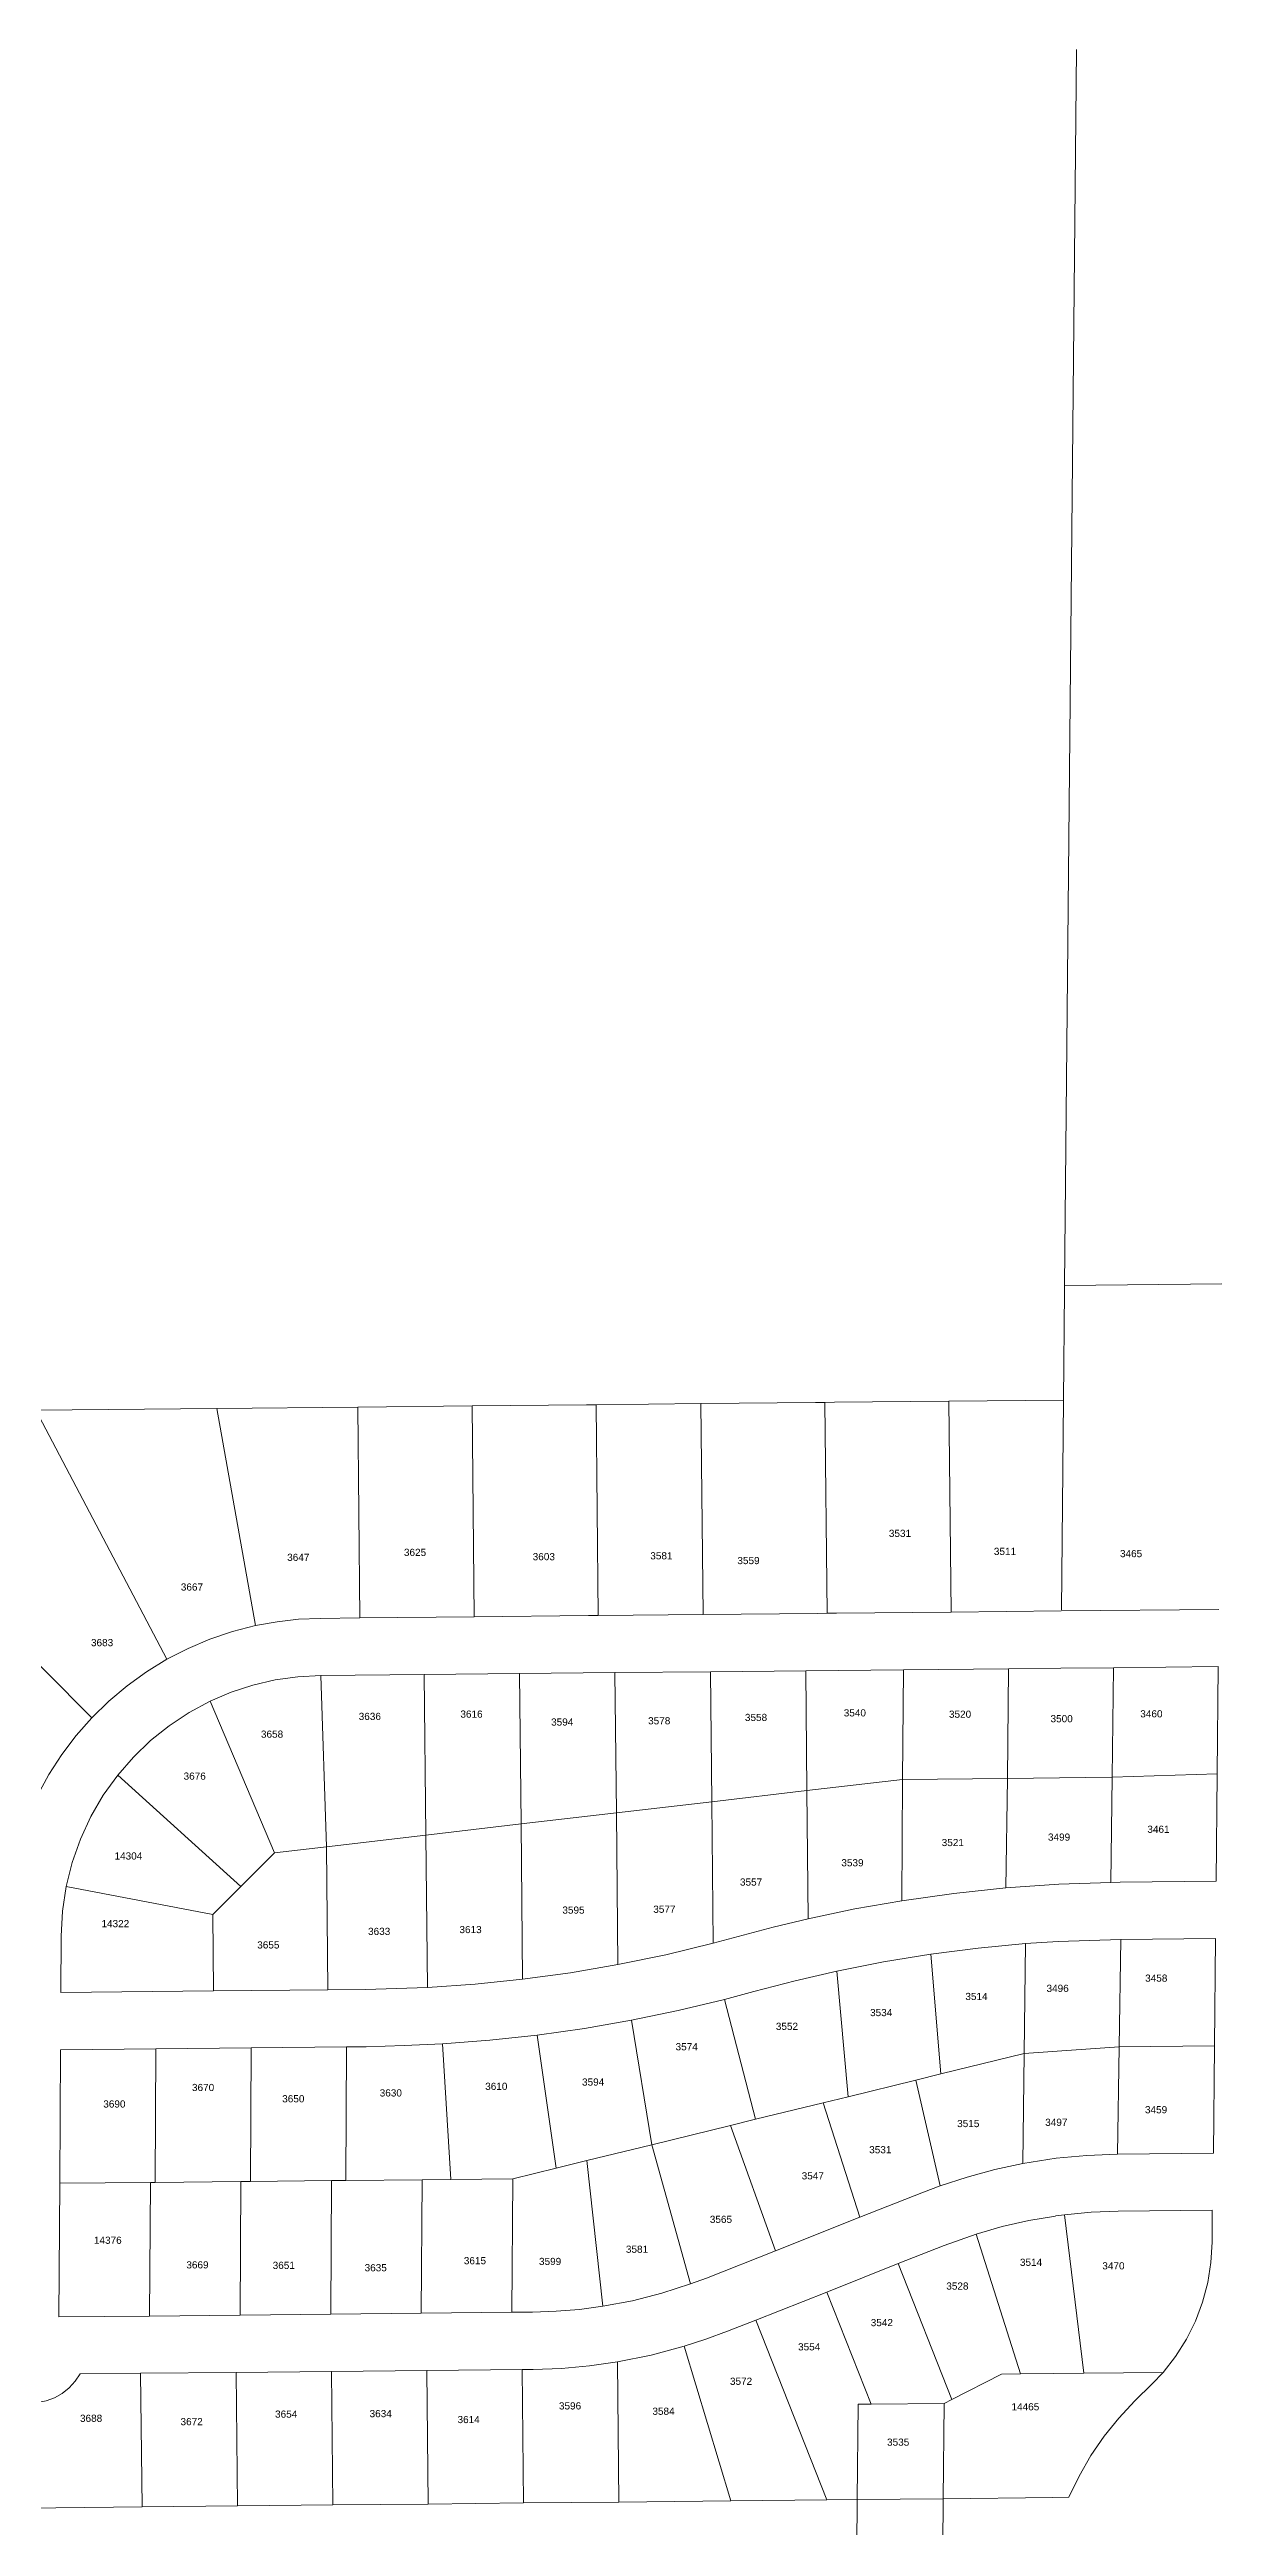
# Model space of a CAD drawing. Header units: feet. Extents: x 865220 to 5696323, y -2240498 to 1923703.
# Drawn here: x 2848046 to 2849272, y 963270 to 965866 of the extents above; entities that cross this region are included whole.
import ezdxf
from ezdxf.enums import TextEntityAlignment as Align

# ---------------------------------------------------------------- set-up
doc = ezdxf.new("R2010")
doc.units = ezdxf.units.FT
doc.header["$LTSCALE"] = 0.015
doc.header["$MEASUREMENT"] = 0
doc.layers.add('Dakota County Addresses', color=7, linetype='Continuous')
doc.layers.add('Dakota County Parcels', color=7, linetype='Continuous')
doc.styles.add('Dimensions 100', font='arial.ttf')

# ---------------------------------------------------------------- blocks, each defined once
blk = doc.blocks.new('ACMAP_ANN_TEMPLATE_Dakota County Addresses')
at = {"layer": 'Dakota County Addresses', "style": 'Dimensions 100'}
blk.add_attdef('DakotaCountyAddress', text='', height=50, dxfattribs=at).set_placement((0, 0), align=Align.CENTER)

msp = doc.modelspace()

# ---------------------------------------------------------------- linework, layer by layer
at = {"layer": 'Dakota County Parcels', "lineweight": 5}
for p, q in [((2849110.2, 964570.9), (2849122.8, 965866.2)), ((2849110.2, 964570.8), (2849275.2, 964572.6)), ((2849109, 964450.9), (2849110.1, 964565.3)), ((2849110.1, 964566.2), (2849110.2, 964570.8)), ((2849110.1, 964565.3), (2849110.1, 964566.2)), ((2849110.2, 964570.8), (2849110.2, 964570.9)), ((2848031.7, 964440.1), (2848221.6, 964442)), ((2848221.6, 964442), (2848369.2, 964443.5)), ((2848221.6, 964442), (2848262.2, 964214.5)), ((2848369.2, 964443.5), (2848489.1, 964444.7)), ((2848371.4, 964222.5), (2848369.2, 964443.5)), ((2848489.1, 964444.7), (2848609.1, 964445.9)), ((2848491.3, 964223.7), (2848489.1, 964444.7)), ((2848609.1, 964445.9), (2848619.1, 964446)), ((2848619.1, 964446), (2848729.1, 964447.1)), ((2848621.3, 964225), (2848619.1, 964446)), ((2848729.1, 964447.1), (2848849.1, 964448.3)), ((2848731.3, 964226.1), (2848729.1, 964447.1)), ((2848849.1, 964448.3), (2848859.1, 964448.4)), ((2848859.1, 964448.4), (2848869.1, 964448.5)), ((2848861.3, 964227.4), (2848859.1, 964448.4)), ((2848869.1, 964448.5), (2848989.1, 964449.7)), ((2848989.1, 964449.7), (2849109, 964450.9)), ((2848991.3, 964228.7), (2848989.1, 964449.7)), ((2849106.9, 964230.9), (2849109, 964450.9)), ((2849109, 964450.9), (2849109, 964450.9)), ((2847771.7, 964437.5), (2848090.5, 964118)), ((2848031.7, 964440.1), (2848169.1, 964179.2)), ((2848329.8, 964222.1), (2848371.4, 964222.5)), ((2848371.4, 964222.5), (2848491.3, 964223.7)), ((2848491.3, 964223.7), (2848611.3, 964224.9)), ((2848611.3, 964224.9), (2848621.3, 964225)), ((2848621.3, 964225), (2848731.3, 964226.1)), ((2848731.3, 964226.1), (2848851.3, 964227.3)), ((2848851.3, 964227.3), (2848861.3, 964227.4)), ((2848861.3, 964227.4), (2848871.3, 964227.5)), ((2848871.3, 964227.5), (2848991.3, 964228.7)), ((2848991.3, 964228.7), (2849106.8, 964229.9)), ((2849106.8, 964229.9), (2849271.9, 964231.5)), ((2848330.4, 964162.1), (2848439, 964163.2)), ((2848336.5, 963982.8), (2848330.4, 964162.1)), ((2848439, 964163.2), (2848538.9, 964164.2)), ((2848440.6, 963994.9), (2848439, 964163.2)), ((2848538.9, 964164.2), (2848638.9, 964165.2)), ((2848540.5, 964006.6), (2848538.9, 964164.2)), ((2848638.9, 964165.2), (2848738.9, 964166.2)), ((2848640.4, 964018.2), (2848638.9, 964165.2)), ((2848738.9, 964166.2), (2848838.9, 964167.2)), ((2848740.3, 964029.9), (2848738.9, 964166.2)), ((2848838.9, 964167.2), (2848941.4, 964168.2)), ((2848840.2, 964041.6), (2848838.9, 964167.2)), ((2848940.3, 964053.3), (2848941.4, 964168.2)), ((2848941.4, 964168.2), (2849051.4, 964169.3)), ((2849050.3, 964054.4), (2849051.4, 964169.3)), ((2849051.4, 964169.3), (2849106.3, 964169.9)), ((2849106.3, 964169.9), (2849161.4, 964170.4)), ((2849160.2, 964055.5), (2849161.4, 964170.4)), ((2849161.4, 964170.4), (2849271.3, 964171.5)), ((2849270.3, 964059.1), (2849271.3, 964171.5)), ((2848214.5, 964135.2), (2848281.9, 963976.4)), ((2848117.7, 964057.9), (2848246.6, 963941)), ((2848840.2, 964041.6), (2848940.3, 964053.3)), ((2848939.6, 963926.2), (2848940.3, 964053.3)), ((2848940.3, 964053.3), (2849050.3, 964054.4)), ((2849048.8, 963939.7), (2849050.3, 964054.4)), ((2849050.3, 964054.4), (2849105.1, 964054.9)), ((2849105.1, 964054.9), (2849160.2, 964055.5)), ((2849158.6, 963945.4), (2849160.2, 964055.5)), ((2849160.2, 964055.5), (2849270.3, 964059.1)), ((2849269.2, 963946.6), (2849270.3, 964059.1)), ((2848640.4, 964018.2), (2848740.3, 964029.9)), ((2848740.3, 964029.9), (2848840.2, 964041.6)), ((2848741.8, 963881.6), (2848740.3, 964029.9)), ((2848841.5, 963907.2), (2848840.2, 964041.6)), ((2848440.6, 963994.9), (2848540.5, 964006.6)), ((2848540.5, 964006.6), (2848640.4, 964018.2)), ((2848542.1, 963843.9), (2848540.5, 964006.6)), ((2848642, 963859.3), (2848640.4, 964018.2)), ((2848246.6, 963941), (2848281.9, 963976.4)), ((2848281.9, 963976.4), (2848336.5, 963982.8)), ((2848336.5, 963982.8), (2848440.6, 963994.9)), ((2848336.5, 963982.8), (2848338, 963832.8)), ((2848442.2, 963835.2), (2848440.6, 963994.9)), ((2848063.7, 963941), (2848217.2, 963911.6)), ((2848217.2, 963911.6), (2848246.6, 963941)), ((2849104.1, 963943.6), (2849048.8, 963939.7)), ((2849158.6, 963945.4), (2849104.1, 963943.6)), ((2849168.6, 963945.6), (2849158.6, 963945.4)), ((2849168.6, 963945.6), (2849269.2, 963946.6)), ((2848218, 963831.6), (2848217.2, 963911.6)), ((2848058, 963829.9), (2848058.4, 963889)), ((2848741.8, 963881.6), (2848768.2, 963888.7)), ((2849067.9, 963766), (2849069.3, 963881.2)), ((2849103.5, 963883.4), (2849069.3, 963881.2)), ((2849169.2, 963885.6), (2849103.5, 963883.4)), ((2849167.5, 963773.1), (2849169.2, 963885.6)), ((2849169.2, 963885.6), (2849268.6, 963886.6)), ((2849267.5, 963774.1), (2849268.6, 963886.6)), ((2848883.4, 963720.8), (2848871.6, 963852.4)), ((2848980.5, 963744.6), (2848970, 963870.1)), ((2848058, 963829.9), (2848218, 963831.6)), ((2848218, 963831.6), (2848338, 963832.8)), ((2848338, 963832.8), (2848377.5, 963833.2)), ((2848377.5, 963833.2), (2848442.2, 963835.2)), ((2848753.9, 963822.7), (2848784.4, 963830.9)), ((2848753.9, 963822.7), (2848786.2, 963697.1)), ((2848656.3, 963800.9), (2848677.4, 963670.4)), ((2848056.8, 963630), (2848057.7, 963769.9)), ((2848057.7, 963769.9), (2848157.7, 963771)), ((2848156.8, 963631), (2848157.7, 963771)), ((2848157.7, 963771), (2848257.6, 963772)), ((2848256.8, 963632), (2848257.6, 963772)), ((2848257.6, 963772), (2848357.6, 963773)), ((2848356.8, 963633), (2848357.6, 963773)), ((2848357.6, 963773), (2848378.1, 963773.2)), ((2848458, 963776.1), (2848466.8, 963634.1)), ((2848557.5, 963785.3), (2848577.4, 963646)), ((2849067.9, 963766), (2849102.4, 963768.5)), ((2849102.4, 963768.5), (2849167.5, 963773.1)), ((2849165.8, 963660.6), (2849167.5, 963773.1)), ((2849167.5, 963773.1), (2849267.5, 963774.1)), ((2849266.4, 963661.6), (2849267.5, 963774.1)), ((2848954.2, 963738.2), (2848980.5, 963744.6)), ((2848980.5, 963744.6), (2849067.9, 963766)), ((2849066.5, 963650.8), (2849067.9, 963766)), ((2848857.1, 963714.4), (2848883.4, 963720.8)), ((2848883.4, 963720.8), (2848954.2, 963738.2)), ((2848954.2, 963738.2), (2848979.7, 963627.3)), ((2848677.4, 963670.4), (2848760, 963690.7)), ((2848760, 963690.7), (2848786.2, 963697.1)), ((2848760, 963690.7), (2848807.3, 963559.4)), ((2848786.2, 963697.1), (2848857.1, 963714.4)), ((2848857.1, 963714.4), (2848895.6, 963594.4)), ((2848609.5, 963653.8), (2848677.4, 963670.4)), ((2848677.4, 963670.4), (2848718.1, 963524.5)), ((2848531.8, 963634.8), (2848577.4, 963646)), ((2848577.4, 963646), (2848609.5, 963653.8)), ((2848609.5, 963653.8), (2848626.2, 963501.2)), ((2849101.3, 963656.3), (2849066.5, 963650.8)), ((2849165.8, 963660.6), (2849266.4, 963661.6)), ((2848056, 963490), (2848056.8, 963630)), ((2848056.8, 963630), (2848151.8, 963630.9)), ((2848151, 963490.9), (2848151.8, 963630.9)), ((2848151.8, 963630.9), (2848156.8, 963631)), ((2848156.8, 963631), (2848246.8, 963631.9)), ((2848246, 963491.9), (2848246.8, 963631.9)), ((2848246.8, 963631.9), (2848256.8, 963632)), ((2848256.8, 963632), (2848341.8, 963632.9)), ((2848340.9, 963492.9), (2848341.8, 963632.9)), ((2848341.8, 963632.9), (2848356.8, 963633)), ((2848356.8, 963633), (2848436.8, 963633.8)), ((2848435.9, 963493.9), (2848436.8, 963633.8)), ((2848436.8, 963633.8), (2848466.8, 963634.1)), ((2848466.8, 963634.1), (2848531.8, 963634.8)), ((2848530.9, 963494.8), (2848531.8, 963634.8)), ((2848895.6, 963594.4), (2848962.2, 963620.7)), ((2848979.7, 963627.3), (2848962.2, 963620.7)), ((2848807.3, 963559.4), (2848895.6, 963594.4)), ((2849110.2, 963597), (2849100.7, 963595.8)), ((2849110.2, 963597), (2849130.3, 963431)), ((2849265, 963601.7), (2849166.3, 963600.7)), ((2849264.9, 963568.4), (2849265, 963601.7)), ((2848734.7, 963530.7), (2848807.3, 963559.4)), ((2848935.9, 963545.8), (2848984.2, 963564.9)), ((2849017.6, 963576.8), (2848984.2, 963564.9)), ((2849064.1, 963430.3), (2849017.6, 963576.8)), ((2848860.9, 963516.1), (2848935.9, 963545.8)), ((2848992.1, 963403.6), (2848935.9, 963545.8)), ((2848718.1, 963524.5), (2848734.7, 963530.7)), ((2848786.6, 963486.7), (2848860.9, 963516.1)), ((2848907.4, 963398.7), (2848860.9, 963516.1)), ((2848056, 963490), (2848151, 963490.9)), ((2848151, 963490.9), (2848246, 963491.9)), ((2848246, 963491.9), (2848340.9, 963492.9)), ((2848340.9, 963492.9), (2848435.9, 963493.9)), ((2848435.9, 963493.9), (2848530.9, 963494.8)), ((2848530.9, 963494.8), (2848552.5, 963495)), ((2848756.8, 963474.9), (2848786.6, 963486.7)), ((2848861.1, 963298.2), (2848786.6, 963486.7)), ((2848760.4, 963297.2), (2848711.5, 963459.2)), ((2848078.1, 963430.2), (2848141.6, 963430.9)), ((2848141.6, 963430.9), (2848241.6, 963431.9)), ((2848143.1, 963290.9), (2848141.6, 963430.9)), ((2848241.6, 963431.9), (2848341.6, 963432.9)), ((2848243, 963291.9), (2848241.6, 963431.9)), ((2848341.6, 963432.9), (2848441.6, 963433.9)), ((2848343, 963292.9), (2848341.6, 963432.9)), ((2848441.6, 963433.9), (2848541.6, 963434.9)), ((2848443, 963293.9), (2848441.6, 963433.9)), ((2848541.6, 963434.9), (2848553.1, 963435)), ((2848543, 963295), (2848541.6, 963434.9)), ((2848643, 963296), (2848641.5, 963442.9)), ((2848992.1, 963403.6), (2849044.1, 963430)), ((2849044.1, 963430), (2849064.1, 963430.3)), ((2849064.1, 963430.3), (2849099.1, 963430.6)), ((2849130.3, 963431), (2849099.1, 963430.7)), ((2849213.6, 963431.8), (2849130.3, 963431)), ((2849202.2, 963419.8), (2849213.6, 963431.8)), ((2849184, 963401.9), (2849202.2, 963419.8)), ((2848892.9, 963298.5), (2848893.9, 963398.5)), ((2848893.9, 963398.5), (2848907.4, 963398.7)), ((2848907.4, 963398.7), (2848983.9, 963399.4)), ((2848983.9, 963399.4), (2848982.9, 963299.4)), ((2848983.9, 963399.4), (2848992.1, 963403.6)), ((2848982.9, 963299.4), (2849097.8, 963300.6)), ((2849097.8, 963300.7), (2849114.9, 963301)), ((2847988.1, 963289.3), (2848143.1, 963290.9)), ((2848143.1, 963290.9), (2848243, 963291.9)), ((2848243, 963291.9), (2848343, 963292.9)), ((2848343, 963292.9), (2848443, 963293.9)), ((2848443, 963293.9), (2848543, 963295)), ((2848543, 963295), (2848643, 963296)), ((2848643, 963296), (2848760.4, 963297.2)), ((2848760.4, 963297.2), (2848861.1, 963298.2)), ((2848861.1, 963298.2), (2848892.9, 963298.5)), ((2848892.9, 963298.5), (2848892.5, 963248.6)), ((2848892.9, 963298.5), (2848982.9, 963299.4)), ((2848982.9, 963299.4), (2848982.5, 963249.5))]:
    msp.add_line(p, q, dxfattribs=at)
for points in [[(2848262.2, 964214.5), (2848238, 964208.3), (2848214.3, 964200.3), (2848191.3, 964190.6), (2848169.1, 964179.2)], [(2848329.8, 964222.1), (2848307.1, 964221.1), (2848284.6, 964218.6), (2848262.2, 964214.5)], [(2848169.1, 964179.2), (2848147.8, 964166.1), (2848127.5, 964151.5), (2848108.4, 964135.4), (2848090.5, 964118)], [(2848330.4, 964162.1), (2848306.5, 964160.8), (2848282.7, 964157.5), (2848259.4, 964152), (2848236.6, 964144.6), (2848214.5, 964135.2)], [(2848214.5, 964135.2), (2848192.5, 964123.4), (2848171.6, 964109.6), (2848152.1, 964094), (2848134.1, 964076.7), (2848117.7, 964057.9)], [(2848090.5, 964118), (2848074, 964099.2), (2848058.9, 964079.3), (2848045.3, 964058.3), (2848033.4, 964036.3)], [(2848117.7, 964057.9), (2848102.5, 964036.7), (2848089.5, 964014.3), (2848078.6, 963990.7), (2848069.9, 963966.2), (2848063.7, 963941)], [(2848063.7, 963941), (2848059.8, 963915.1), (2848058.4, 963889)], [(2848939.6, 963926.2), (2848890.4, 963917.5), (2848841.5, 963907.2)], [(2849048.8, 963939.7), (2848994.1, 963933.9), (2848939.6, 963926.2)], [(2848841.5, 963907.2), (2848804.8, 963898.3), (2848768.2, 963888.7)], [(2848642, 963859.3), (2848692.1, 963869.6), (2848741.8, 963881.6)], [(2849069.3, 963881.2), (2849019.6, 963876.5), (2848970, 963870.1)], [(2848542.1, 963843.9), (2848592.2, 963850.7), (2848642, 963859.3)], [(2848871.6, 963852.4), (2848827.8, 963842.3), (2848784.4, 963830.9)], [(2848970, 963870.1), (2848920.6, 963862.1), (2848871.6, 963852.4)], [(2848442.2, 963835.2), (2848492.3, 963838.8), (2848542.1, 963843.9)], [(2848656.3, 963800.9), (2848705.2, 963811.1), (2848753.9, 963822.7)], [(2848557.5, 963785.3), (2848607, 963792.4), (2848656.3, 963800.9)], [(2848378.1, 963773.2), (2848418, 963774.3), (2848458, 963776.1)], [(2848458, 963776.1), (2848507.8, 963779.9), (2848557.5, 963785.3)], [(2849066.5, 963650.8), (2849037.1, 963644.5), (2849008.2, 963636.6), (2848979.7, 963627.3)], [(2849165.8, 963660.6), (2849133.5, 963659.3), (2849101.3, 963656.3)], [(2849100.7, 963595.7), (2849072.7, 963590.9), (2849044.9, 963584.6), (2849017.6, 963576.8)], [(2849166.3, 963600.7), (2849138.2, 963599.6), (2849110.2, 963597)], [(2849213.6, 963431.8), (2849226.7, 963448.6), (2849238.1, 963466.6), (2849247.5, 963485.6), (2849255, 963505.5), (2849260.4, 963526.1), (2849263.7, 963547.1), (2849264.9, 963568.4)], [(2848626.2, 963501.2), (2848657.3, 963507), (2848688, 963514.8), (2848718.1, 963524.5)], [(2848552.5, 963495), (2848577.2, 963495.9), (2848601.7, 963497.9), (2848626.2, 963501.2)], [(2848641.5, 963442.9), (2848676.8, 963449.9), (2848711.5, 963459.2)], [(2848711.5, 963459.2), (2848734.3, 963466.6), (2848756.8, 963474.9)], [(2848024.1, 963399.7), (2848033.4, 963400.2), (2848042.5, 963402.1), (2848051.2, 963405.3), (2848059.3, 963409.9), (2848066.6, 963415.7), (2848072.9, 963422.5), (2848078.1, 963430.2)], [(2848553.1, 963435), (2848582.7, 963436.1), (2848612.2, 963438.7), (2848641.5, 963442.9)], [(2849184, 963401.9), (2849167.1, 963384), (2849151.7, 963364.9), (2849137.8, 963344.6), (2849125.5, 963323.2), (2849114.9, 963301)]]:
    msp.add_lwpolyline(points, dxfattribs=at)

# ---------------------------------------------------------------- block references
at = {"layer": 'Dakota County Addresses', "lineweight": 5, "xscale": 0.15, "yscale": 0.15, "zscale": 0.15}
for p, values in [((2848937.7, 964307.4), {'DakotaCountyAddress': '3531'}), ((2848306.9, 964282.3), {'DakotaCountyAddress': '3647'}), ((2848429.3, 964287.5), {'DakotaCountyAddress': '3625'}), ((2848564.3, 964283), {'DakotaCountyAddress': '3603'}), ((2848687.6, 964283.9), {'DakotaCountyAddress': '3581'}), ((2848778.9, 964278.9), {'DakotaCountyAddress': '3559'}), ((2849047.8, 964288.5), {'DakotaCountyAddress': '3511'}), ((2849180, 964286.2), {'DakotaCountyAddress': '3465'}), ((2848195.4, 964251.2), {'DakotaCountyAddress': '3667'}), ((2848101.2, 964192.9), {'DakotaCountyAddress': '3683'}), ((2848279.4, 964097), {'DakotaCountyAddress': '3658'}), ((2848381.9, 964115.6), {'DakotaCountyAddress': '3636'}), ((2848488.5, 964118), {'DakotaCountyAddress': '3616'}), ((2848583.6, 964109.7), {'DakotaCountyAddress': '3594'}), ((2848685.3, 964111), {'DakotaCountyAddress': '3578'}), ((2848786.8, 964114.5), {'DakotaCountyAddress': '3558'}), ((2848890.4, 964119.3), {'DakotaCountyAddress': '3540'}), ((2849000.7, 964117.9), {'DakotaCountyAddress': '3520'}), ((2849107.2, 964113.2), {'DakotaCountyAddress': '3500'}), ((2849201.3, 964118.3), {'DakotaCountyAddress': '3460'}), ((2848198.3, 964053), {'DakotaCountyAddress': '3676'}), ((2849208.7, 963997.3), {'DakotaCountyAddress': '3461'}), ((2848128.8, 963969.3), {'DakotaCountyAddress': '14304'}), ((2848993.1, 963983.4), {'DakotaCountyAddress': '3521'}), ((2849104.5, 963989.1), {'DakotaCountyAddress': '3499'}), ((2848781.6, 963942), {'DakotaCountyAddress': '3557'}), ((2848887.9, 963962.2), {'DakotaCountyAddress': '3539'}), ((2848115.1, 963898.4), {'DakotaCountyAddress': '14322'}), ((2848391.7, 963890.3), {'DakotaCountyAddress': '3633'}), ((2848487.5, 963892.2), {'DakotaCountyAddress': '3613'}), ((2848595.4, 963912.6), {'DakotaCountyAddress': '3595'}), ((2848690.7, 963913.5), {'DakotaCountyAddress': '3577'}), ((2848275.5, 963876.1), {'DakotaCountyAddress': '3655'}), ((2849206.4, 963841.3), {'DakotaCountyAddress': '3458'}), ((2849017.9, 963822.1), {'DakotaCountyAddress': '3514'}), ((2849103, 963830.6), {'DakotaCountyAddress': '3496'}), ((2848819.2, 963790.8), {'DakotaCountyAddress': '3552'}), ((2848918, 963805.2), {'DakotaCountyAddress': '3534'}), ((2848714.1, 963769.4), {'DakotaCountyAddress': '3574'}), ((2848114.1, 963709.4), {'DakotaCountyAddress': '3690'}), ((2848207.1, 963726.7), {'DakotaCountyAddress': '3670'}), ((2848301.7, 963714.9), {'DakotaCountyAddress': '3650'}), ((2848403.9, 963721), {'DakotaCountyAddress': '3630'}), ((2848514.5, 963727.9), {'DakotaCountyAddress': '3610'}), ((2848616, 963732.4), {'DakotaCountyAddress': '3594'}), ((2849009.3, 963688.9), {'DakotaCountyAddress': '3515'}), ((2849101.6, 963690.2), {'DakotaCountyAddress': '3497'}), ((2849206.2, 963703.4), {'DakotaCountyAddress': '3459'}), ((2848917.1, 963661.5), {'DakotaCountyAddress': '3531'}), ((2848846.3, 963634.1), {'DakotaCountyAddress': '3547'}), ((2848750, 963588.5), {'DakotaCountyAddress': '3565'}), ((2848107.2, 963566.6), {'DakotaCountyAddress': '14376'}), ((2848662, 963557.2), {'DakotaCountyAddress': '3581'}), ((2848201.2, 963540.8), {'DakotaCountyAddress': '3669'}), ((2848291.7, 963540.3), {'DakotaCountyAddress': '3651'}), ((2848388.1, 963537.8), {'DakotaCountyAddress': '3635'}), ((2848492.1, 963545.2), {'DakotaCountyAddress': '3615'}), ((2848570.9, 963544.4), {'DakotaCountyAddress': '3599'}), ((2849075.1, 963543.5), {'DakotaCountyAddress': '3514'}), ((2849161.5, 963539.8), {'DakotaCountyAddress': '3470'}), ((2848997.9, 963518.6), {'DakotaCountyAddress': '3528'}), ((2848918.7, 963480.3), {'DakotaCountyAddress': '3542'}), ((2848842.5, 963454.9), {'DakotaCountyAddress': '3554'}), ((2848771.1, 963418.8), {'DakotaCountyAddress': '3572'}), ((2848089.7, 963380), {'DakotaCountyAddress': '3688'}), ((2848195.1, 963376.5), {'DakotaCountyAddress': '3672'}), ((2848294.2, 963384.4), {'DakotaCountyAddress': '3654'}), ((2848393.3, 963384.9), {'DakotaCountyAddress': '3634'}), ((2848485.5, 963378.7), {'DakotaCountyAddress': '3614'}), ((2848591.8, 963393), {'DakotaCountyAddress': '3596'}), ((2848689.8, 963387.4), {'DakotaCountyAddress': '3584'}), ((2849069.2, 963392.1), {'DakotaCountyAddress': '14465'}), ((2848935.8, 963355), {'DakotaCountyAddress': '3535'})]:
    msp.add_blockref('ACMAP_ANN_TEMPLATE_Dakota County Addresses', p, dxfattribs=at).add_auto_attribs(values)

doc.saveas('drawing.dxf')
